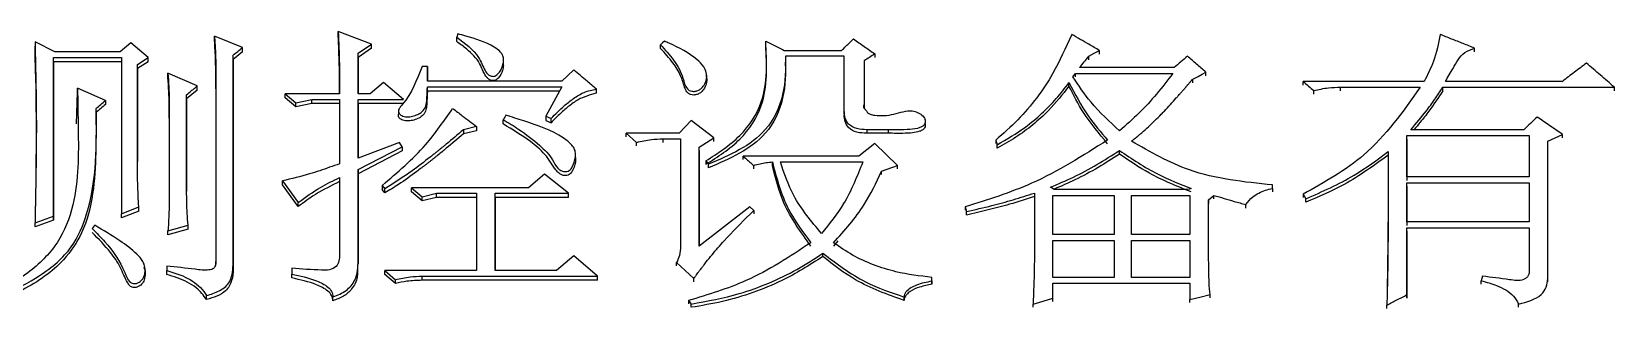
# Model space of a CAD drawing. Header units: millimetres. Extents: x 2223 to 4172, y 741 to 2119.
# Drawn here: x 2707.7 to 2720.57, y 1877.15 to 1879.41 of the extents above; entities that cross this region are included whole.
import ezdxf

# ---------------------------------------------------------------- set-up
doc = ezdxf.new("R2010")
doc.units = ezdxf.units.MM

msp = doc.modelspace()

# ---------------------------------------------------------------- linework, layer by layer
at = {"color": 7, "linetype": 'Continuous', "lineweight": 25}
for p, q in [((2709.415, 1879.278), (2709.188, 1879.37)), ((2709.188, 1879.335), (2709.188, 1879.37)), ((2710.464, 1879.305), (2710.194, 1879.406)), ((2710.194, 1879.371), (2710.194, 1879.406)), ((2711.167, 1879.388), (2711.157, 1879.36)), ((2711.157, 1879.326), (2711.157, 1879.36)), ((2707.89, 1879.241), (2707.728, 1879.324)), ((2707.728, 1879.324), (2707.728, 1879.289)), ((2708.42, 1879.241), (2707.89, 1879.241)), ((2708.506, 1879.315), (2708.42, 1879.241)), ((2708.647, 1879.195), (2708.506, 1879.315)), ((2709.415, 1879.243), (2709.339, 1879.179)), ((2709.415, 1879.243), (2709.415, 1879.278)), ((2710.356, 1879.232), (2710.464, 1879.305)), ((2710.464, 1879.271), (2710.356, 1879.197)), ((2710.356, 1878.901), (2710.356, 1879.232)), ((2710.356, 1879.197), (2710.356, 1879.232)), ((2710.464, 1879.271), (2710.464, 1879.305)), ((2712.815, 1879.27), (2712.815, 1879.3)), ((2713.821, 1879.253), (2714.286, 1879.253)), ((2714.557, 1879.225), (2714.557, 1879.195)), ((2716.385, 1879.223), (2716.385, 1879.253)), ((2719.435, 1879.242), (2719.435, 1879.272)), ((2707.879, 1879.195), (2708.431, 1879.195)), ((2707.879, 1877.905), (2707.879, 1879.195)), ((2707.879, 1879.161), (2707.879, 1879.195)), ((2707.879, 1879.161), (2707.879, 1877.872)), ((2708.431, 1879.161), (2707.879, 1879.161)), ((2708.431, 1879.195), (2708.431, 1877.924)), ((2708.561, 1879.14), (2708.647, 1879.195)), ((2708.647, 1879.161), (2708.561, 1879.105)), ((2708.561, 1878.348), (2708.561, 1879.14)), ((2708.561, 1879.105), (2708.561, 1879.14)), ((2708.561, 1879.105), (2708.561, 1878.348)), ((2708.647, 1879.161), (2708.647, 1879.195)), ((2709.339, 1877.507), (2709.339, 1879.214)), ((2709.339, 1879.179), (2709.339, 1879.214)), ((2709.339, 1879.179), (2709.339, 1877.475)), ((2710.356, 1879.197), (2710.356, 1878.901)), ((2710.919, 1879.122), (2710.875, 1879.122)), ((2710.919, 1879.002), (2710.919, 1879.122)), ((2710.919, 1879.122), (2710.919, 1879.087)), ((2711.538, 1879.132), (2711.538, 1879.167)), ((2712.109, 1879.094), (2712.011, 1879.002)), ((2714.308, 1879.206), (2713.832, 1879.206)), ((2713.832, 1879.206), (2713.832, 1879.177)), ((2713.832, 1879.129), (2713.832, 1879.159)), ((2714.308, 1878.757), (2714.308, 1879.206)), ((2714.47, 1879.169), (2714.47, 1878.814)), ((2714.47, 1879.169), (2714.47, 1879.139)), ((2714.47, 1879.139), (2714.47, 1878.784)), ((2716.991, 1879.113), (2716.222, 1879.113)), ((2716.298, 1879.177), (2716.298, 1879.206)), ((2709.047, 1878.965), (2708.809, 1879.067)), ((2708.809, 1879.032), (2708.809, 1879.067)), ((2709.047, 1878.931), (2709.047, 1878.965)), ((2709.199, 1878.975), (2709.199, 1877.535)), ((2709.199, 1878.975), (2709.199, 1878.94)), ((2710.562, 1878.993), (2710.454, 1878.901)), ((2710.724, 1878.855), (2710.562, 1878.993)), ((2710.919, 1879.087), (2710.919, 1879.002)), ((2712.011, 1879.002), (2710.919, 1879.002)), ((2713.188, 1879.036), (2713.188, 1879.066)), ((2716.136, 1878.962), (2716.136, 1878.991)), ((2716.168, 1879.038), (2716.19, 1879.066)), ((2716.19, 1879.066), (2716.98, 1879.066)), ((2716.19, 1879.037), (2716.19, 1879.066)), ((2717.142, 1878.99), (2717.142, 1879.019)), ((2717.25, 1879.046), (2717.25, 1879.076)), ((2719.024, 1879.001), (2718.04, 1879.001)), ((2718.04, 1878.971), (2718.04, 1879.001)), ((2720.149, 1879.001), (2719.197, 1879.001)), ((2708.066, 1878.655), (2708.074, 1878.913)), ((2708.301, 1878.846), (2708.074, 1878.947)), ((2708.074, 1878.913), (2708.074, 1878.947)), ((2708.301, 1878.846), (2708.301, 1878.812)), ((2709.047, 1878.931), (2708.961, 1878.858)), ((2708.961, 1878.108), (2708.961, 1878.892)), ((2708.961, 1878.858), (2708.961, 1878.892)), ((2708.961, 1878.858), (2708.961, 1878.108)), ((2709.761, 1878.901), (2709.848, 1878.827)), ((2710.205, 1878.901), (2709.761, 1878.901)), ((2709.848, 1878.793), (2709.761, 1878.867)), ((2709.848, 1878.827), (2709.978, 1878.855)), ((2709.978, 1878.855), (2710.205, 1878.855)), ((2709.978, 1878.821), (2709.978, 1878.855)), ((2710.205, 1878.855), (2710.205, 1878.33)), ((2710.454, 1878.901), (2710.356, 1878.901)), ((2710.356, 1878.855), (2710.724, 1878.855)), ((2710.356, 1878.376), (2710.356, 1878.855)), ((2710.356, 1878.821), (2710.356, 1878.855)), ((2710.919, 1878.956), (2712.011, 1878.956)), ((2710.919, 1878.922), (2710.919, 1878.956)), ((2711.993, 1878.922), (2710.919, 1878.922)), ((2712.011, 1878.956), (2711.881, 1878.717)), ((2712.293, 1878.904), (2712.293, 1878.938)), ((2718.126, 1878.897), (2718.126, 1878.926)), ((2718.343, 1878.954), (2718.992, 1878.954)), ((2718.343, 1878.925), (2718.343, 1878.954)), ((2719.176, 1878.954), (2720.571, 1878.954)), ((2719.176, 1878.925), (2719.176, 1878.954)), ((2720.571, 1878.925), (2720.571, 1878.954)), ((2708.225, 1878.747), (2708.225, 1878.781)), ((2708.82, 1878.701), (2708.82, 1878.735)), ((2709.848, 1878.793), (2709.848, 1878.827)), ((2709.978, 1878.821), (2709.848, 1878.793)), ((2710.205, 1878.821), (2709.978, 1878.821)), ((2710.356, 1878.821), (2710.356, 1878.376)), ((2710.724, 1878.821), (2710.356, 1878.821)), ((2710.692, 1878.785), (2710.692, 1878.782)), ((2711.881, 1878.717), (2711.925, 1878.699)), ((2711.881, 1878.717), (2711.881, 1878.683)), ((2714.308, 1878.757), (2714.308, 1878.729)), ((2714.47, 1878.785), (2714.47, 1878.814)), ((2711.319, 1878.634), (2711.211, 1878.607)), ((2711.211, 1878.607), (2711.211, 1878.573)), ((2711.319, 1878.6), (2711.211, 1878.573)), ((2711.319, 1878.634), (2711.319, 1878.6)), ((2711.881, 1878.683), (2711.925, 1878.665)), ((2712.534, 1878.58), (2712.62, 1878.505)), ((2712.966, 1878.58), (2712.534, 1878.58)), ((2713.064, 1878.683), (2712.966, 1878.58)), ((2713.248, 1878.542), (2713.064, 1878.683)), ((2714.665, 1878.608), (2714.492, 1878.608)), ((2714.492, 1878.608), (2714.492, 1878.579)), ((2714.665, 1878.579), (2714.492, 1878.579)), ((2714.665, 1878.608), (2714.665, 1878.579)), ((2714.966, 1878.687), (2714.966, 1878.69)), ((2714.966, 1878.661), (2714.966, 1878.663)), ((2719.835, 1878.608), (2718.916, 1878.608)), ((2710.692, 1878.505), (2710.356, 1878.376)), ((2710.356, 1878.284), (2710.713, 1878.468)), ((2710.713, 1878.468), (2710.692, 1878.505)), ((2710.713, 1878.468), (2710.713, 1878.435)), ((2712.62, 1878.476), (2712.62, 1878.505)), ((2712.837, 1878.533), (2712.977, 1878.533)), ((2712.837, 1878.504), (2712.837, 1878.533)), ((2712.977, 1878.533), (2712.977, 1877.66)), ((2713.129, 1878.467), (2713.248, 1878.542)), ((2713.129, 1877.66), (2713.129, 1878.467)), ((2713.129, 1878.439), (2713.129, 1878.467)), ((2713.248, 1878.513), (2713.248, 1878.542)), ((2714.557, 1878.495), (2714.427, 1878.392)), ((2714.741, 1878.317), (2714.557, 1878.495)), ((2715.541, 1878.523), (2715.552, 1878.486)), ((2715.541, 1878.523), (2715.541, 1878.495)), ((2715.552, 1878.457), (2715.552, 1878.486)), ((2718.884, 1878.561), (2719.879, 1878.561)), ((2718.884, 1878.223), (2718.884, 1878.561)), ((2718.884, 1878.532), (2718.884, 1878.561)), ((2718.884, 1878.532), (2718.884, 1878.195)), ((2719.879, 1878.561), (2719.879, 1878.223)), ((2720.03, 1877.396), (2720.03, 1878.514)), ((2720.03, 1878.485), (2720.03, 1878.514)), ((2720.149, 1878.542), (2720.149, 1878.57)), ((2710.713, 1878.435), (2710.356, 1878.25)), ((2712.124, 1878.409), (2712.124, 1878.416)), ((2712.124, 1878.382), (2712.124, 1878.406)), ((2713.129, 1878.438), (2713.129, 1877.66)), ((2713.183, 1878.355), (2713.204, 1878.326)), ((2713.183, 1878.355), (2713.183, 1878.326)), ((2713.204, 1878.298), (2713.204, 1878.326)), ((2714.427, 1878.392), (2713.486, 1878.392)), ((2713.486, 1878.364), (2713.486, 1878.392)), ((2713.572, 1878.289), (2713.572, 1878.317)), ((2713.724, 1878.317), (2713.724, 1878.345)), ((2713.789, 1878.345), (2714.459, 1878.345)), ((2714.611, 1878.27), (2714.741, 1878.317)), ((2714.741, 1878.289), (2714.741, 1878.317)), ((2709.74, 1878.192), (2709.869, 1878.016)), ((2709.74, 1878.158), (2709.74, 1878.192)), ((2710.205, 1878.219), (2710.205, 1877.591)), ((2710.356, 1877.544), (2710.356, 1878.284)), ((2710.356, 1878.284), (2710.356, 1878.25)), ((2710.356, 1878.25), (2710.356, 1877.512)), ((2711.871, 1878.247), (2711.741, 1878.136)), ((2712.065, 1878.09), (2711.871, 1878.247)), ((2714.611, 1878.242), (2714.611, 1878.27)), ((2719.879, 1878.223), (2718.884, 1878.223)), ((2709.869, 1877.983), (2709.74, 1878.158)), ((2710.551, 1878.155), (2710.573, 1878.127)), ((2710.551, 1878.155), (2710.551, 1878.121)), ((2710.573, 1878.094), (2710.551, 1878.121)), ((2710.573, 1878.094), (2710.573, 1878.127)), ((2710.789, 1878.136), (2710.875, 1878.062)), ((2711.741, 1878.136), (2710.789, 1878.136)), ((2710.789, 1878.103), (2710.789, 1878.136)), ((2710.875, 1878.029), (2710.789, 1878.103)), ((2710.875, 1878.062), (2710.994, 1878.09)), ((2710.875, 1878.029), (2710.875, 1878.062)), ((2710.994, 1878.09), (2711.319, 1878.09)), ((2711.47, 1878.09), (2712.065, 1878.09)), ((2711.47, 1878.057), (2711.47, 1878.09)), ((2712.065, 1878.057), (2712.065, 1878.09)), ((2715.855, 1878.092), (2715.855, 1877.566)), ((2716.017, 1878.12), (2715.985, 1878.139)), ((2716.006, 1878.073), (2716.504, 1878.073)), ((2716.006, 1877.754), (2716.006, 1878.073)), ((2716.006, 1878.045), (2716.006, 1878.073)), ((2717.099, 1878.12), (2716.017, 1878.12)), ((2716.504, 1878.073), (2716.504, 1877.754)), ((2716.644, 1878.073), (2717.12, 1878.073)), ((2716.644, 1877.754), (2716.644, 1878.073)), ((2716.644, 1878.045), (2716.644, 1878.073)), ((2717.12, 1878.073), (2717.12, 1877.754)), ((2717.272, 1878.036), (2717.315, 1878.073)), ((2717.315, 1878.045), (2717.315, 1878.073)), ((2717.791, 1878.129), (2717.791, 1878.158)), ((2717.791, 1878.13), (2717.791, 1878.158)), ((2717.791, 1878.129), (2717.791, 1878.102)), ((2718.04, 1878.083), (2718.061, 1878.045)), ((2718.04, 1878.083), (2718.04, 1878.055)), ((2718.884, 1878.176), (2719.879, 1878.176)), ((2718.884, 1877.857), (2718.884, 1878.176)), ((2718.884, 1878.148), (2718.884, 1878.176)), ((2718.884, 1878.148), (2718.884, 1877.829)), ((2719.879, 1878.176), (2719.879, 1877.857)), ((2708.431, 1877.924), (2708.571, 1877.979)), ((2708.571, 1877.946), (2708.431, 1877.891)), ((2708.571, 1877.946), (2708.571, 1877.979)), ((2709.869, 1877.983), (2709.869, 1878.016)), ((2710.994, 1878.057), (2710.875, 1878.029)), ((2711.319, 1878.057), (2710.994, 1878.057)), ((2712.065, 1878.057), (2711.47, 1878.057)), ((2713.54, 1877.979), (2713.129, 1877.66)), ((2713.572, 1877.951), (2713.54, 1877.979)), ((2713.572, 1877.951), (2713.572, 1877.923)), ((2715.292, 1877.979), (2715.303, 1877.942)), ((2715.303, 1877.914), (2715.303, 1877.942)), ((2717.272, 1877.547), (2717.272, 1878.036)), ((2717.272, 1878.036), (2717.272, 1878.008)), ((2717.575, 1877.97), (2717.575, 1877.998)), ((2718.061, 1878.017), (2718.061, 1878.045)), ((2707.728, 1877.85), (2707.879, 1877.905)), ((2707.879, 1877.872), (2707.728, 1877.817)), ((2707.728, 1877.817), (2707.728, 1877.85)), ((2707.879, 1877.872), (2707.879, 1877.905)), ((2708.431, 1877.891), (2708.431, 1877.924)), ((2708.809, 1877.785), (2708.972, 1877.831)), ((2708.972, 1877.798), (2708.972, 1877.831)), ((2719.879, 1877.857), (2718.884, 1877.857)), ((2718.884, 1877.81), (2719.879, 1877.81)), ((2718.884, 1877.265), (2718.884, 1877.81)), ((2718.884, 1877.783), (2718.884, 1877.81)), ((2719.879, 1877.81), (2719.879, 1877.462)), ((2708.972, 1877.798), (2708.809, 1877.752)), ((2708.809, 1877.752), (2708.809, 1877.785)), ((2714.257, 1877.702), (2714.221, 1877.66)), ((2716.504, 1877.754), (2716.006, 1877.754)), ((2716.006, 1877.707), (2716.504, 1877.707)), ((2716.006, 1877.406), (2716.006, 1877.707)), ((2716.006, 1877.68), (2716.006, 1877.707)), ((2716.504, 1877.707), (2716.504, 1877.406)), ((2717.12, 1877.754), (2716.644, 1877.754)), ((2716.644, 1877.707), (2717.12, 1877.707)), ((2716.644, 1877.406), (2716.644, 1877.707)), ((2716.644, 1877.68), (2716.644, 1877.707)), ((2717.12, 1877.707), (2717.12, 1877.406)), ((2718.884, 1877.782), (2718.884, 1877.237)), ((2710.356, 1877.512), (2710.356, 1877.544)), ((2712.109, 1877.581), (2711.968, 1877.461)), ((2712.303, 1877.415), (2712.109, 1877.581)), ((2714.135, 1877.576), (2714.135, 1877.603)), ((2708.613, 1877.512), (2708.613, 1877.518)), ((2708.799, 1877.498), (2708.799, 1877.461)), ((2708.799, 1877.498), (2708.799, 1877.466)), ((2708.799, 1877.429), (2708.799, 1877.461)), ((2709.199, 1877.503), (2709.199, 1877.535)), ((2709.339, 1877.475), (2709.339, 1877.507)), ((2709.815, 1877.48), (2709.815, 1877.433)), ((2709.815, 1877.48), (2709.815, 1877.447)), ((2709.815, 1877.401), (2709.815, 1877.433)), ((2710.354, 1877.446), (2710.354, 1877.479)), ((2710.573, 1877.461), (2710.659, 1877.387)), ((2711.319, 1877.461), (2710.573, 1877.461)), ((2710.573, 1877.429), (2710.573, 1877.461)), ((2710.659, 1877.355), (2710.573, 1877.429)), ((2711.968, 1877.461), (2711.47, 1877.461)), ((2712.945, 1877.528), (2713.085, 1877.396)), ((2712.945, 1877.501), (2712.945, 1877.528)), ((2719.5, 1877.415), (2719.489, 1877.378)), ((2710.659, 1877.355), (2710.659, 1877.387)), ((2710.875, 1877.415), (2712.303, 1877.415)), ((2710.875, 1877.382), (2710.875, 1877.415)), ((2712.303, 1877.382), (2710.875, 1877.382)), ((2712.303, 1877.382), (2712.303, 1877.415)), ((2713.085, 1877.37), (2713.085, 1877.396)), ((2715.022, 1877.377), (2715.022, 1877.406)), ((2715.022, 1877.379), (2715.022, 1877.406)), ((2715.022, 1877.377), (2715.022, 1877.351)), ((2716.504, 1877.406), (2716.006, 1877.406)), ((2716.006, 1877.359), (2717.12, 1877.359)), ((2716.006, 1877.236), (2716.006, 1877.359)), ((2716.006, 1877.332), (2716.006, 1877.359)), ((2717.12, 1877.406), (2716.644, 1877.406)), ((2717.12, 1877.359), (2717.12, 1877.227)), ((2719.489, 1877.351), (2719.489, 1877.378)), ((2720.03, 1877.37), (2720.03, 1877.396)), ((2709.123, 1877.225), (2709.123, 1877.257)), ((2710.151, 1877.216), (2710.151, 1877.248)), ((2713.042, 1877.217), (2713.064, 1877.189)), ((2713.042, 1877.217), (2713.042, 1877.191)), ((2713.064, 1877.163), (2713.064, 1877.189)), ((2714.795, 1877.219), (2714.795, 1877.246)), ((2715.844, 1877.163), (2715.844, 1877.189)), ((2716.006, 1877.21), (2716.006, 1877.236)), ((2717.12, 1877.2), (2717.12, 1877.227)), ((2717.283, 1877.238), (2717.283, 1877.265)), ((2718.721, 1877.153), (2718.721, 1877.18)), ((2718.884, 1877.238), (2718.884, 1877.265)), ((2719.792, 1877.163), (2719.792, 1877.189))]:
    msp.add_line(p, q, dxfattribs=at)
at = {"color": 7, "linetype": 'Continuous', "lineweight": 25, "flags": 128}
for points in [[(2712.847, 1879.328), (2712.831, 1879.314), (2712.815, 1879.3)], [(2716.298, 1879.206), (2716.341, 1879.23), (2716.385, 1879.253)], [(2717.142, 1879.019), (2717.186, 1879.042), (2717.218, 1879.059), (2717.25, 1879.076)], [(2709.761, 1878.867), (2709.761, 1878.875), (2709.761, 1878.884), (2709.761, 1878.901)], [(2711.535, 1878.655), (2711.535, 1878.672), (2711.535, 1878.689)], [(2711.925, 1878.665), (2711.925, 1878.682), (2711.925, 1878.699)], [(2712.534, 1878.551), (2712.534, 1878.558), (2712.534, 1878.565), (2712.534, 1878.58)], [(2720.03, 1878.514), (2720.09, 1878.542), (2720.149, 1878.57)], [(2716.547, 1878.411), (2716.547, 1878.418), (2716.547, 1878.425), (2716.547, 1878.439)], [(2710.994, 1878.057), (2710.994, 1878.065), (2710.994, 1878.073), (2710.994, 1878.09)], [(2717.131, 1878.129), (2717.115, 1878.125), (2717.099, 1878.12)], [(2715.292, 1877.979), (2715.292, 1877.968), (2715.292, 1877.959), (2715.292, 1877.952)], [(2708.214, 1877.831), (2708.209, 1877.824), (2708.201, 1877.814), (2708.193, 1877.804)], [(2715.844, 1877.189), (2715.925, 1877.213), (2716.006, 1877.236)], [(2717.12, 1877.227), (2717.201, 1877.246), (2717.283, 1877.265)]]:
    msp.add_lwpolyline(points, dxfattribs=at)
at = {"color": 7, "linetype": 'Continuous', "lineweight": 25}
for points, knots in [([(2709.188, 1879.37), (2709.19, 1879.33), (2709.195, 1879.252), (2709.199, 1879.12), (2709.199, 1879.028), (2709.199, 1878.975)], [0, 0, 0, 0, 0.299228, 0.598476, 1, 1, 1, 1]), ([(2710.194, 1879.406), (2710.198, 1879.318), (2710.203, 1879.19), (2710.205, 1879.021), (2710.205, 1878.941), (2710.205, 1878.901)], [0, 0, 0, 0, 0.525139, 0.762561, 1, 1, 1, 1]), ([(2710.205, 1878.901), (2710.205, 1878.934), (2710.204, 1879.011), (2710.203, 1879.168), (2710.197, 1879.292), (2710.194, 1879.371)], [0, 0, 0, 0, 0.209271, 0.491301, 1, 1, 1, 1]), ([(2711.157, 1879.36), (2711.224, 1879.311), (2711.326, 1879.237), (2711.372, 1879.116), (2711.4, 1879.069), (2711.418, 1879.053), (2711.435, 1879.044), (2711.454, 1879.041), (2711.47, 1879.044), (2711.488, 1879.056), (2711.515, 1879.089), (2711.536, 1879.134), (2711.54, 1879.183), (2711.532, 1879.216), (2711.507, 1879.25), (2711.413, 1879.316), (2711.29, 1879.354), (2711.189, 1879.382), (2711.167, 1879.388)], [0, 0, 0, 0, 0.227643, 0.340918, 0.369432, 0.383636, 0.40814, 0.421602, 0.435183, 0.450932, 0.481252, 0.554321, 0.592682, 0.621741, 0.650784, 0.712011, 0.938181, 1, 1, 1, 1]), ([(2714.286, 1879.253), (2714.298, 1879.264), (2714.32, 1879.286), (2714.353, 1879.317), (2714.373, 1879.337), (2714.384, 1879.347)], [0, 0, 0, 0, 0.365746, 0.682872, 1, 1, 1, 1]), ([(2714.384, 1879.347), (2714.412, 1879.326), (2714.47, 1879.286), (2714.528, 1879.245), (2714.557, 1879.225)], [0, 0, 0, 0, 0.4999994, 1, 1, 1, 1]), ([(2716.158, 1879.384), (2716.11, 1879.275), (2716.031, 1879.096), (2715.878, 1878.865), (2715.723, 1878.683), (2715.602, 1878.577), (2715.541, 1878.523)], [0, 0, 0, 0, 0.33491, 0.554084, 0.775731, 1, 1, 1, 1]), ([(2716.385, 1879.253), (2716.356, 1879.27), (2716.304, 1879.3), (2716.228, 1879.343), (2716.181, 1879.37), (2716.158, 1879.384)], [0, 0, 0, 0, 0.380657, 0.690329, 1, 1, 1, 1]), ([(2719.154, 1879.384), (2719.14, 1879.31), (2719.115, 1879.176), (2719.052, 1879.055), (2719.024, 1879.001)], [0, 0, 0, 0, 0.556867, 1, 1, 1, 1]), ([(2719.435, 1879.272), (2719.404, 1879.284), (2719.342, 1879.309), (2719.248, 1879.346), (2719.185, 1879.371), (2719.154, 1879.384)], [0, 0, 0, 0, 0.331265, 0.665632, 1, 1, 1, 1]), ([(2707.728, 1879.324), (2707.728, 1879.314), (2707.728, 1879.299), (2707.729, 1879.279), (2707.729, 1879.264), (2707.729, 1879.249), (2707.73, 1879.234), (2707.73, 1879.219), (2707.73, 1879.207), (2707.731, 1879.197), (2707.731, 1879.189), (2707.731, 1879.182), (2707.731, 1879.174), (2707.731, 1879.167), (2707.731, 1879.159), (2707.732, 1879.152), (2707.732, 1879.137), (2707.733, 1879.084), (2707.734, 1879.024), (2707.735, 1878.964), (2707.736, 1878.934), (2707.737, 1878.894), (2707.737, 1878.845), (2707.738, 1878.785), (2707.738, 1878.725), (2707.739, 1878.664), (2707.739, 1878.604), (2707.738, 1878.544), (2707.738, 1878.484), (2707.737, 1878.424), (2707.737, 1878.364), (2707.736, 1878.304), (2707.735, 1878.244), (2707.734, 1878.184), (2707.733, 1878.133), (2707.733, 1878.093), (2707.732, 1878.063), (2707.731, 1878.033), (2707.731, 1878.003), (2707.73, 1877.962), (2707.729, 1877.927), (2707.728, 1877.886), (2707.728, 1877.865), (2707.728, 1877.85)], [0, 0, 0, 0, 0.0203708, 0.0305563, 0.0407417, 0.0509271, 0.0611126, 0.071298, 0.0814834, 0.0865761, 0.0916688, 0.0967616, 0.1018543, 0.106947, 0.1120397, 0.1171324, 0.1222251, 0.142596, 0.2240796, 0.2444504, 0.2648213, 0.2851921, 0.3259339, 0.3666757, 0.4074174, 0.4481592, 0.488901, 0.5296427, 0.5703845, 0.6111262, 0.651868, 0.6926097, 0.7333515, 0.7740932, 0.8148349, 0.8352058, 0.8555767, 0.8759475, 0.8963184, 0.9166892, 0.9583446, 0.9687584, 1, 1, 1, 1]), ([(2707.732, 1879.062), (2707.732, 1879.096), (2707.73, 1879.172), (2707.729, 1879.248), (2707.728, 1879.289)], [0, 0, 0, 0, 0.455718, 1, 1, 1, 1]), ([(2709.199, 1878.94), (2709.199, 1878.98), (2709.198, 1879.059), (2709.197, 1879.19), (2709.191, 1879.282), (2709.188, 1879.335)], [0, 0, 0, 0, 0.299614, 0.599241, 1, 1, 1, 1]), ([(2709.339, 1879.214), (2709.352, 1879.224), (2709.377, 1879.246), (2709.402, 1879.267), (2709.415, 1879.278)], [0, 0, 0, 0, 0.499999, 1, 1, 1, 1]), ([(2711.537, 1879.133), (2711.535, 1879.118), (2711.531, 1879.08), (2711.506, 1879.04), (2711.48, 1879.015), (2711.465, 1879.008), (2711.449, 1879.007), (2711.43, 1879.012), (2711.41, 1879.024), (2711.375, 1879.067), (2711.347, 1879.163), (2711.255, 1879.254), (2711.185, 1879.305), (2711.157, 1879.326)], [0, 0, 0, 0, 0.07582, 0.1920225, 0.2269507, 0.2494281, 0.2720712, 0.3002624, 0.3412801, 0.3833768, 0.5728284, 0.8321438, 1, 1, 1, 1]), ([(2712.815, 1879.3), (2712.852, 1879.259), (2712.926, 1879.176), (2712.996, 1879.053), (2713.013, 1878.958), (2713.048, 1878.927), (2713.071, 1878.92), (2713.097, 1878.919), (2713.125, 1878.928), (2713.153, 1878.948), (2713.176, 1878.98), (2713.192, 1879.023), (2713.19, 1879.074), (2713.164, 1879.13), (2713.069, 1879.223), (2712.953, 1879.282), (2712.86, 1879.322), (2712.847, 1879.328)], [0, 0, 0, 0, 0.147264, 0.295549, 0.379238, 0.397703, 0.416178, 0.440331, 0.464931, 0.490583, 0.529382, 0.57023, 0.614805, 0.662848, 0.734386, 0.964893, 1, 1, 1, 1]), ([(2713.188, 1879.036), (2713.188, 1879.034), (2713.194, 1879.017), (2713.188, 1878.981), (2713.17, 1878.939), (2713.143, 1878.909), (2713.114, 1878.894), (2713.086, 1878.889), (2713.061, 1878.892), (2713.042, 1878.901), (2713.023, 1878.922), (2713.003, 1878.972), (2712.98, 1879.056), (2712.912, 1879.163), (2712.85, 1879.231), (2712.815, 1879.27)], [0, 0, 0, 0, 0.007427, 0.08003, 0.156119, 0.209437, 0.252123, 0.294833, 0.329859, 0.356953, 0.384034, 0.449164, 0.593735, 0.772907, 1, 1, 1, 1]), ([(2713.183, 1878.355), (2713.281, 1878.417), (2713.472, 1878.539), (2713.695, 1878.881), (2713.679, 1879.159), (2713.67, 1879.328)], [0, 0, 0, 0, 0.29142, 0.569226, 1, 1, 1, 1]), ([(2713.183, 1878.326), (2713.281, 1878.388), (2713.472, 1878.51), (2713.695, 1878.851), (2713.679, 1879.129), (2713.67, 1879.298)], [0, 0, 0, 0, 0.291558, 0.569369, 1, 1, 1, 1]), ([(2713.67, 1879.328), (2713.684, 1879.321), (2713.714, 1879.306), (2713.764, 1879.281), (2713.8, 1879.263), (2713.821, 1879.253)], [0, 0, 0, 0, 0.293208, 0.586415, 1, 1, 1, 1]), ([(2714.557, 1879.225), (2714.542, 1879.216), (2714.513, 1879.197), (2714.484, 1879.178), (2714.47, 1879.169)], [0, 0, 0, 0, 0.5, 1, 1, 1, 1]), ([(2719.197, 1879.001), (2719.218, 1879.036), (2719.253, 1879.095), (2719.299, 1879.177), (2719.352, 1879.244), (2719.407, 1879.262), (2719.435, 1879.272)], [0, 0, 0, 0, 0.334928, 0.552034, 0.77193, 1, 1, 1, 1]), ([(2710.875, 1879.122), (2710.833, 1879.013), (2710.787, 1878.894), (2710.696, 1878.791), (2710.682, 1878.768), (2710.684, 1878.748), (2710.691, 1878.736), (2710.703, 1878.726), (2710.727, 1878.714), (2710.764, 1878.711), (2710.809, 1878.719), (2710.851, 1878.736), (2710.892, 1878.764), (2710.912, 1878.814), (2710.916, 1878.88), (2710.918, 1878.927), (2710.919, 1878.956)], [0, 0, 0, 0, 0.4106821, 0.448949, 0.4854413, 0.5017381, 0.5185591, 0.5366257, 0.5556421, 0.6082136, 0.6598889, 0.7105938, 0.7607915, 0.8279721, 0.8949904, 1, 1, 1, 1]), ([(2712.293, 1878.938), (2712.268, 1878.959), (2712.224, 1878.996), (2712.163, 1879.048), (2712.127, 1879.079), (2712.109, 1879.094)], [0, 0, 0, 0, 0.407162, 0.703581, 1, 1, 1, 1]), ([(2713.832, 1879.206), (2713.832, 1879.102), (2713.831, 1878.892), (2713.656, 1878.52), (2713.378, 1878.401), (2713.204, 1878.326)], [0, 0, 0, 0, 0.271711, 0.545564, 1, 1, 1, 1]), ([(2713.832, 1879.177), (2713.832, 1879.072), (2713.831, 1878.862), (2713.656, 1878.491), (2713.378, 1878.372), (2713.204, 1878.298)], [0, 0, 0, 0, 0.27158, 0.545365, 1, 1, 1, 1]), ([(2716.222, 1879.113), (2716.235, 1879.129), (2716.26, 1879.16), (2716.286, 1879.191), (2716.298, 1879.206)], [0, 0, 0, 0, 0.499997, 1, 1, 1, 1]), ([(2717.099, 1879.206), (2717.081, 1879.191), (2717.045, 1879.16), (2717.009, 1879.129), (2716.991, 1879.113)], [0, 0, 0, 0, 0.500001, 1, 1, 1, 1]), ([(2717.25, 1879.076), (2717.225, 1879.097), (2717.174, 1879.141), (2717.124, 1879.185), (2717.099, 1879.206)], [0, 0, 0, 0, 0.5, 1, 1, 1, 1]), ([(2720.344, 1879.15), (2720.311, 1879.125), (2720.247, 1879.076), (2720.182, 1879.026), (2720.149, 1879.001)], [0, 0, 0, 0, 0.500001, 1, 1, 1, 1]), ([(2720.571, 1878.954), (2720.533, 1878.987), (2720.457, 1879.052), (2720.382, 1879.118), (2720.344, 1879.15)], [0, 0, 0, 0, 0.5, 1, 1, 1, 1]), ([(2707.732, 1879.073), (2707.734, 1878.916), (2707.738, 1878.671), (2707.736, 1878.383), (2707.734, 1878.254), (2707.734, 1878.223), (2707.734, 1878.22), (2707.734, 1878.22), (2707.734, 1878.22)], [0, 0, 0, 0, 0.55345, 0.867203, 0.980365, 0.994237, 0.998832, 1, 1, 1, 1]), ([(2708.809, 1879.067), (2708.812, 1879.031), (2708.817, 1878.958), (2708.82, 1878.848), (2708.82, 1878.773), (2708.82, 1878.735)], [0, 0, 0, 0, 0.321919, 0.660869, 1, 1, 1, 1]), ([(2708.82, 1878.701), (2708.82, 1878.737), (2708.82, 1878.81), (2708.816, 1878.92), (2708.812, 1878.995), (2708.809, 1879.032)], [0, 0, 0, 0, 0.322349, 0.661088, 1, 1, 1, 1]), ([(2708.961, 1878.892), (2708.973, 1878.902), (2708.994, 1878.92), (2709.023, 1878.944), (2709.039, 1878.958), (2709.047, 1878.965)], [0, 0, 0, 0, 0.428366, 0.714182, 1, 1, 1, 1]), ([(2715.552, 1878.486), (2715.63, 1878.531), (2715.759, 1878.606), (2715.915, 1878.737), (2716.035, 1878.858), (2716.102, 1878.947), (2716.136, 1878.991)], [0, 0, 0, 0, 0.345122, 0.565624, 0.783909, 1, 1, 1, 1]), ([(2716.136, 1878.962), (2716.083, 1878.894), (2715.994, 1878.782), (2715.844, 1878.646), (2715.705, 1878.543), (2715.603, 1878.486), (2715.552, 1878.457)], [0, 0, 0, 0, 0.334608, 0.554057, 0.775918, 1, 1, 1, 1]), ([(2716.136, 1878.991), (2716.184, 1878.898), (2716.271, 1878.732), (2716.395, 1878.587), (2716.45, 1878.523)], [0, 0, 0, 0, 0.556747, 1, 1, 1, 1]), ([(2716.45, 1878.494), (2716.381, 1878.576), (2716.259, 1878.722), (2716.173, 1878.889), (2716.136, 1878.962)], [0, 0, 0, 0, 0.563004, 1, 1, 1, 1]), ([(2716.547, 1878.598), (2716.466, 1878.673), (2716.322, 1878.806), (2716.215, 1878.968), (2716.168, 1879.038)], [0, 0, 0, 0, 0.56355, 1, 1, 1, 1]), ([(2716.98, 1879.066), (2716.937, 1879.01), (2716.851, 1878.897), (2716.708, 1878.74), (2716.601, 1878.646), (2716.547, 1878.598)], [0, 0, 0, 0, 0.334945, 0.666198, 1, 1, 1, 1]), ([(2716.644, 1878.514), (2716.647, 1878.516), (2716.65, 1878.519), (2716.655, 1878.523), (2716.66, 1878.526), (2716.664, 1878.53), (2716.669, 1878.534), (2716.673, 1878.537), (2716.677, 1878.541), (2716.682, 1878.545), (2716.687, 1878.548), (2716.69, 1878.551), (2716.694, 1878.554), (2716.699, 1878.558), (2716.704, 1878.563), (2716.71, 1878.568), (2716.718, 1878.575), (2716.742, 1878.595), (2716.801, 1878.648), (2716.861, 1878.708), (2716.937, 1878.786), (2716.979, 1878.833), (2717.015, 1878.873), (2717.023, 1878.882), (2717.031, 1878.891), (2717.039, 1878.901), (2717.045, 1878.907), (2717.051, 1878.914), (2717.059, 1878.923), (2717.067, 1878.932), (2717.075, 1878.941), (2717.081, 1878.948), (2717.086, 1878.954), (2717.09, 1878.959), (2717.094, 1878.963), (2717.097, 1878.968), (2717.101, 1878.972), (2717.104, 1878.976), (2717.108, 1878.98), (2717.112, 1878.985), (2717.116, 1878.989), (2717.119, 1878.993), (2717.122, 1878.996), (2717.126, 1879.001), (2717.13, 1879.005), (2717.134, 1879.01), (2717.137, 1879.014), (2717.14, 1879.017), (2717.142, 1879.019)], [0, 0, 0, 0, 0.012754, 0.019131, 0.0255081, 0.0382621, 0.0446391, 0.0510162, 0.0573932, 0.0701472, 0.0765243, 0.0829013, 0.0892783, 0.0956553, 0.1084094, 0.1211635, 0.1275405, 0.1530491, 0.2551015, 0.4592227, 0.5102396, 0.714344, 0.727098, 0.7398521, 0.7653602, 0.7781143, 0.7908683, 0.8036224, 0.8163764, 0.8418845, 0.8546386, 0.8673926, 0.8801467, 0.8865237, 0.8929007, 0.9056548, 0.9120318, 0.9184088, 0.9247859, 0.9375399, 0.9439169, 0.950294, 0.956671, 0.963048, 0.975802, 0.9821791, 0.9885561, 1, 1, 1, 1]), ([(2718.04, 1879.001), (2718.054, 1878.988), (2718.083, 1878.963), (2718.112, 1878.938), (2718.126, 1878.926)], [0, 0, 0, 0, 0.5, 1, 1, 1, 1]), ([(2708.074, 1878.947), (2708.076, 1878.836), (2708.081, 1878.52), (2708.085, 1878.087), (2707.929, 1877.675), (2707.696, 1877.45), (2707.522, 1877.342), (2707.446, 1877.294)], [0, 0, 0, 0, 0.178231, 0.509536, 0.685642, 0.862667, 1, 1, 1, 1]), ([(2708.225, 1878.781), (2708.238, 1878.792), (2708.263, 1878.814), (2708.288, 1878.835), (2708.301, 1878.846)], [0, 0, 0, 0, 0.5, 1, 1, 1, 1]), ([(2710.919, 1878.922), (2710.918, 1878.885), (2710.916, 1878.834), (2710.909, 1878.768), (2710.888, 1878.727), (2710.851, 1878.701), (2710.809, 1878.685), (2710.764, 1878.677), (2710.727, 1878.68), (2710.703, 1878.692), (2710.691, 1878.702), (2710.684, 1878.714), (2710.682, 1878.732), (2710.689, 1878.743), (2710.693, 1878.75)], [0, 0, 0, 0, 0.245823, 0.342709, 0.440308, 0.532677, 0.626007, 0.721139, 0.817923, 0.852922, 0.886162, 0.917099, 0.947064, 1, 1, 1, 1]), ([(2711.925, 1878.699), (2711.959, 1878.734), (2712.016, 1878.792), (2712.107, 1878.863), (2712.192, 1878.918), (2712.259, 1878.931), (2712.293, 1878.938)], [0, 0, 0, 0, 0.3344154, 0.5531384, 0.7747372, 1, 1, 1, 1]), ([(2712.293, 1878.904), (2712.241, 1878.89), (2712.158, 1878.868), (2712.064, 1878.796), (2711.991, 1878.734), (2711.947, 1878.688), (2711.925, 1878.665)], [0, 0, 0, 0, 0.345362, 0.565607, 0.783612, 1, 1, 1, 1]), ([(2718.992, 1878.954), (2718.853, 1878.756), (2718.602, 1878.398), (2718.214, 1878.18), (2718.04, 1878.083)], [0, 0, 0, 0, 0.551948, 1, 1, 1, 1]), ([(2718.126, 1878.926), (2718.166, 1878.935), (2718.237, 1878.952), (2718.31, 1878.953), (2718.343, 1878.954)], [0, 0, 0, 0, 0.558835, 1, 1, 1, 1]), ([(2718.916, 1878.608), (2718.959, 1878.659), (2719.028, 1878.739), (2719.112, 1878.856), (2719.154, 1878.921), (2719.176, 1878.954)], [0, 0, 0, 0, 0.460317, 0.729933, 1, 1, 1, 1]), ([(2719.176, 1878.924), (2719.139, 1878.869), (2719.081, 1878.781), (2719, 1878.677), (2718.958, 1878.628), (2718.941, 1878.608)], [0, 0, 0, 0, 0.5049737, 0.8003061, 1, 1, 1, 1]), ([(2707.468, 1877.257), (2707.571, 1877.309), (2707.776, 1877.412), (2708.036, 1877.629), (2708.234, 1878.102), (2708.229, 1878.491), (2708.225, 1878.781)], [0, 0, 0, 0, 0.180959, 0.363243, 0.524232, 1, 1, 1, 1]), ([(2708.225, 1878.747), (2708.225, 1878.639), (2708.223, 1878.312), (2708.194, 1877.881), (2707.945, 1877.5), (2707.701, 1877.337), (2707.522, 1877.251), (2707.468, 1877.225)], [0, 0, 0, 0, 0.1807563, 0.5448051, 0.6870336, 0.9056782, 1, 1, 1, 1]), ([(2708.301, 1878.812), (2708.288, 1878.801), (2708.263, 1878.78), (2708.238, 1878.758), (2708.225, 1878.747)], [0, 0, 0, 0, 0.5, 1, 1, 1, 1]), ([(2708.82, 1878.735), (2708.82, 1878.554), (2708.82, 1878.345), (2708.82, 1878.136), (2708.82, 1878.108)], [0, 0, 0, 0, 0.868151, 1, 1, 1, 1]), ([(2710.551, 1878.155), (2710.675, 1878.26), (2710.894, 1878.447), (2711.055, 1878.68), (2711.124, 1878.781)], [0, 0, 0, 0, 0.564764, 1, 1, 1, 1]), ([(2711.124, 1878.781), (2711.15, 1878.762), (2711.196, 1878.727), (2711.261, 1878.678), (2711.3, 1878.649), (2711.319, 1878.634)], [0, 0, 0, 0, 0.404154, 0.702076, 1, 1, 1, 1]), ([(2711.535, 1878.689), (2711.578, 1878.664), (2711.683, 1878.601), (2711.821, 1878.495), (2711.929, 1878.388), (2711.964, 1878.305), (2712.003, 1878.275), (2712.03, 1878.267), (2712.054, 1878.267), (2712.073, 1878.275), (2712.092, 1878.293), (2712.113, 1878.337), (2712.128, 1878.392), (2712.119, 1878.449), (2712.085, 1878.497), (2711.957, 1878.595), (2711.765, 1878.659), (2711.605, 1878.711), (2711.557, 1878.726)], [0, 0, 0, 0, 0.09823, 0.238084, 0.342847, 0.395046, 0.415643, 0.436328, 0.448822, 0.461404, 0.474978, 0.500048, 0.559261, 0.58729, 0.615214, 0.674822, 0.90112, 1, 1, 1, 1]), ([(2711.557, 1878.726), (2711.555, 1878.723), (2711.551, 1878.715), (2711.543, 1878.703), (2711.538, 1878.694), (2711.535, 1878.689)], [0, 0, 0, 0, 0.253618, 0.626812, 1, 1, 1, 1]), ([(2714.492, 1878.608), (2714.465, 1878.609), (2714.412, 1878.611), (2714.344, 1878.645), (2714.311, 1878.702), (2714.309, 1878.739), (2714.308, 1878.757)], [0, 0, 0, 0, 0.293529, 0.577239, 0.79045, 1, 1, 1, 1]), ([(2714.492, 1878.579), (2714.465, 1878.58), (2714.412, 1878.582), (2714.344, 1878.616), (2714.311, 1878.673), (2714.309, 1878.71), (2714.308, 1878.728)], [0, 0, 0, 0, 0.293693, 0.577474, 0.790597, 1, 1, 1, 1]), ([(2714.47, 1878.814), (2714.469, 1878.81), (2714.466, 1878.803), (2714.465, 1878.793), (2714.467, 1878.786), (2714.474, 1878.778), (2714.486, 1878.765), (2714.498, 1878.745), (2714.524, 1878.731), (2714.595, 1878.719), (2714.711, 1878.725), (2714.829, 1878.774), (2714.91, 1878.748), (2714.944, 1878.726), (2714.963, 1878.702), (2714.969, 1878.682), (2714.967, 1878.663), (2714.96, 1878.648), (2714.946, 1878.634), (2714.907, 1878.616), (2714.81, 1878.605), (2714.723, 1878.607), (2714.665, 1878.608)], [0, 0, 0, 0, 0.0138, 0.025127, 0.031098, 0.037099, 0.060784, 0.089374, 0.112534, 0.153888, 0.320046, 0.483741, 0.537098, 0.589789, 0.612612, 0.635583, 0.657284, 0.674402, 0.691535, 0.721107, 0.811251, 1, 1, 1, 1]), ([(2719.944, 1878.711), (2719.926, 1878.694), (2719.89, 1878.659), (2719.853, 1878.625), (2719.835, 1878.608)], [0, 0, 0, 0, 0.500002, 1, 1, 1, 1]), ([(2720.149, 1878.57), (2720.115, 1878.594), (2720.046, 1878.64), (2719.978, 1878.687), (2719.944, 1878.711)], [0, 0, 0, 0, 0.499999, 1, 1, 1, 1]), ([(2711.211, 1878.607), (2711.165, 1878.568), (2711.116, 1878.526), (2711.063, 1878.483), (2711.055, 1878.476), (2711.046, 1878.469), (2711.037, 1878.462), (2711.025, 1878.452), (2711.014, 1878.443), (2711.002, 1878.433), (2710.993, 1878.426), (2710.984, 1878.419), (2710.967, 1878.405), (2710.904, 1878.356), (2710.775, 1878.255), (2710.648, 1878.175), (2710.573, 1878.127)], [0, 0, 0, 0, 0.227113, 0.241308, 0.255502, 0.269697, 0.283891, 0.298086, 0.326475, 0.340669, 0.354864, 0.369058, 0.383253, 0.440031, 0.667173, 1, 1, 1, 1]), ([(2712.122, 1878.382), (2712.123, 1878.376), (2712.126, 1878.343), (2712.111, 1878.298), (2712.09, 1878.258), (2712.072, 1878.241), (2712.054, 1878.234), (2712.034, 1878.233), (2712.011, 1878.239), (2711.985, 1878.254), (2711.939, 1878.311), (2711.882, 1878.412), (2711.73, 1878.535), (2711.61, 1878.609), (2711.535, 1878.655)], [0, 0, 0, 0, 0.023034, 0.119368, 0.163106, 0.184482, 0.20606, 0.22516, 0.254288, 0.284042, 0.327596, 0.510965, 0.694584, 1, 1, 1, 1]), ([(2714.965, 1878.66), (2714.966, 1878.657), (2714.969, 1878.648), (2714.967, 1878.632), (2714.959, 1878.617), (2714.944, 1878.604), (2714.894, 1878.582), (2714.796, 1878.577), (2714.711, 1878.578), (2714.665, 1878.579)], [0, 0, 0, 0, 0.031002, 0.089187, 0.134339, 0.17946, 0.263265, 0.602046, 1, 1, 1, 1]), ([(2711.211, 1878.573), (2711.165, 1878.534), (2711.096, 1878.475), (2711.023, 1878.416), (2710.993, 1878.392), (2710.984, 1878.385), (2710.975, 1878.378), (2710.967, 1878.371), (2710.958, 1878.364), (2710.949, 1878.357), (2710.94, 1878.35), (2710.928, 1878.341), (2710.916, 1878.332), (2710.904, 1878.322), (2710.895, 1878.315), (2710.886, 1878.308), (2710.877, 1878.302), (2710.859, 1878.288), (2710.796, 1878.24), (2710.699, 1878.17), (2710.61, 1878.116), (2710.573, 1878.094)], [0, 0, 0, 0, 0.227207, 0.340812, 0.355012, 0.369212, 0.383413, 0.397613, 0.411813, 0.426014, 0.440214, 0.454414, 0.482815, 0.497015, 0.511215, 0.525416, 0.539616, 0.553816, 0.610618, 0.837948, 1, 1, 1, 1]), ([(2712.62, 1878.505), (2712.66, 1878.514), (2712.731, 1878.531), (2712.804, 1878.532), (2712.837, 1878.533)], [0, 0, 0, 0, 0.558839, 1, 1, 1, 1]), ([(2716.45, 1878.523), (2716.249, 1878.396), (2715.887, 1878.166), (2715.475, 1878.037), (2715.292, 1877.979)], [0, 0, 0, 0, 0.555577, 1, 1, 1, 1]), ([(2717.791, 1878.158), (2717.56, 1878.182), (2717.15, 1878.224), (2716.798, 1878.426), (2716.644, 1878.514)], [0, 0, 0, 0, 0.56492, 1, 1, 1, 1]), ([(2708.571, 1877.979), (2708.57, 1878.011), (2708.566, 1878.076), (2708.562, 1878.199), (2708.561, 1878.29), (2708.561, 1878.348)], [0, 0, 0, 0, 0.261316, 0.522638, 1, 1, 1, 1]), ([(2710.205, 1878.33), (2710.151, 1878.311), (2710.07, 1878.283), (2709.916, 1878.232), (2709.814, 1878.209), (2709.74, 1878.192)], [0, 0, 0, 0, 0.3535749, 0.5303652, 1, 1, 1, 1]), ([(2713.486, 1878.392), (2713.498, 1878.381), (2713.519, 1878.364), (2713.548, 1878.339), (2713.564, 1878.324), (2713.572, 1878.317)], [0, 0, 0, 0, 0.428366, 0.714185, 1, 1, 1, 1]), ([(2713.572, 1878.317), (2713.59, 1878.322), (2713.623, 1878.331), (2713.673, 1878.342), (2713.707, 1878.344), (2713.724, 1878.345)], [0, 0, 0, 0, 0.3484066, 0.6722881, 1, 1, 1, 1]), ([(2713.724, 1878.345), (2713.759, 1878.213), (2713.822, 1877.976), (2713.971, 1877.776), (2714.037, 1877.688)], [0, 0, 0, 0, 0.555454, 1, 1, 1, 1]), ([(2714.037, 1877.66), (2713.955, 1877.774), (2713.81, 1877.975), (2713.75, 1878.213), (2713.724, 1878.316)], [0, 0, 0, 0, 0.563754, 1, 1, 1, 1]), ([(2714.124, 1877.763), (2714.041, 1877.862), (2713.893, 1878.038), (2713.82, 1878.252), (2713.789, 1878.345)], [0, 0, 0, 0, 0.56317, 1, 1, 1, 1]), ([(2714.459, 1878.345), (2714.413, 1878.229), (2714.331, 1878.019), (2714.188, 1877.842), (2714.124, 1877.763)], [0, 0, 0, 0, 0.555585, 1, 1, 1, 1]), ([(2715.985, 1878.139), (2716.047, 1878.166), (2716.177, 1878.221), (2716.365, 1878.321), (2716.486, 1878.4), (2716.547, 1878.439)], [0, 0, 0, 0, 0.320214, 0.659112, 1, 1, 1, 1]), ([(2716.547, 1878.41), (2716.49, 1878.373), (2716.373, 1878.297), (2716.195, 1878.202), (2716.073, 1878.149), (2716.017, 1878.125)], [0, 0, 0, 0, 0.339407, 0.698467, 1, 1, 1, 1]), ([(2716.547, 1878.439), (2716.649, 1878.37), (2716.832, 1878.247), (2717.039, 1878.165), (2717.131, 1878.13)], [0, 0, 0, 0, 0.556532, 1, 1, 1, 1]), ([(2717.131, 1878.101), (2717.015, 1878.148), (2716.808, 1878.23), (2716.626, 1878.355), (2716.547, 1878.41)], [0, 0, 0, 0, 0.563368, 1, 1, 1, 1]), ([(2718.061, 1878.045), (2718.196, 1878.104), (2718.434, 1878.209), (2718.642, 1878.363), (2718.732, 1878.43)], [0, 0, 0, 0, 0.563405, 1, 1, 1, 1]), ([(2718.732, 1878.401), (2718.616, 1878.316), (2718.407, 1878.165), (2718.168, 1878.062), (2718.061, 1878.017)], [0, 0, 0, 0, 0.556386, 1, 1, 1, 1]), ([(2718.732, 1878.43), (2718.732, 1878.399), (2718.732, 1878.361), (2718.732, 1878.318), (2718.732, 1878.299), (2718.732, 1878.28), (2718.732, 1878.261), (2718.732, 1878.242), (2718.732, 1878.222), (2718.732, 1878.203), (2718.732, 1878.184), (2718.732, 1878.157), (2718.732, 1878.126), (2718.731, 1878.088), (2718.731, 1878.05), (2718.731, 1878.011), (2718.731, 1877.973), (2718.731, 1877.934), (2718.731, 1877.896), (2718.731, 1877.857), (2718.731, 1877.819), (2718.731, 1877.78), (2718.731, 1877.742), (2718.73, 1877.657), (2718.729, 1877.565), (2718.728, 1877.472), (2718.727, 1877.426), (2718.726, 1877.388), (2718.726, 1877.357), (2718.725, 1877.334), (2718.724, 1877.311), (2718.724, 1877.288), (2718.723, 1877.264), (2718.723, 1877.245), (2718.722, 1877.225), (2718.722, 1877.205), (2718.722, 1877.188), (2718.721, 1877.18)], [0, 0, 0, 0, 0.073851, 0.092313, 0.101545, 0.120007, 0.13847, 0.147702, 0.166164, 0.184627, 0.193858, 0.212321, 0.249246, 0.267709, 0.304634, 0.34156, 0.360022, 0.396948, 0.433873, 0.452336, 0.489261, 0.526187, 0.544649, 0.581575, 0.729279, 0.766204, 0.803129, 0.840055, 0.858517, 0.87698, 0.895443, 0.913906, 0.932368, 0.950831, 0.960062, 0.980031, 1, 1, 1, 1]), ([(2709.869, 1878.016), (2709.928, 1878.059), (2710.034, 1878.135), (2710.152, 1878.193), (2710.205, 1878.219)], [0, 0, 0, 0, 0.5565349, 1, 1, 1, 1]), ([(2714.221, 1877.688), (2714.311, 1877.788), (2714.47, 1877.964), (2714.568, 1878.177), (2714.611, 1878.27)], [0, 0, 0, 0, 0.563739, 1, 1, 1, 1]), ([(2708.82, 1878.108), (2708.82, 1878.075), (2708.82, 1878.008), (2708.816, 1877.9), (2708.812, 1877.826), (2708.809, 1877.785)], [0, 0, 0, 0, 0.309604, 0.619232, 1, 1, 1, 1]), ([(2708.972, 1877.831), (2708.969, 1877.863), (2708.965, 1877.925), (2708.962, 1878.017), (2708.961, 1878.078), (2708.961, 1878.108)], [0, 0, 0, 0, 0.3442396, 0.6720437, 1, 1, 1, 1]), ([(2710.205, 1878.186), (2710.138, 1878.153), (2710.02, 1878.095), (2709.915, 1878.017), (2709.869, 1877.983)], [0, 0, 0, 0, 0.5637433, 1, 1, 1, 1]), ([(2711.319, 1878.09), (2711.319, 1878.003), (2711.319, 1877.794), (2711.319, 1877.584), (2711.319, 1877.461)], [0, 0, 0, 0, 0.415229, 1, 1, 1, 1]), ([(2711.47, 1877.461), (2711.47, 1877.548), (2711.47, 1877.758), (2711.47, 1877.968), (2711.47, 1878.09)], [0, 0, 0, 0, 0.41523, 1, 1, 1, 1]), ([(2715.303, 1877.942), (2715.372, 1877.957), (2715.499, 1877.986), (2715.683, 1878.037), (2715.797, 1878.074), (2715.855, 1878.092)], [0, 0, 0, 0, 0.368755, 0.684174, 1, 1, 1, 1]), ([(2715.855, 1878.063), (2715.788, 1878.042), (2715.664, 1878.002), (2715.479, 1877.954), (2715.362, 1877.927), (2715.303, 1877.913)], [0, 0, 0, 0, 0.368815, 0.684259, 1, 1, 1, 1]), ([(2717.315, 1878.073), (2717.37, 1878.057), (2717.456, 1878.03), (2717.543, 1878.007), (2717.575, 1877.998)], [0, 0, 0, 0, 0.632425, 1, 1, 1, 1]), ([(2717.575, 1877.998), (2717.592, 1878.021), (2717.621, 1878.058), (2717.679, 1878.094), (2717.733, 1878.117), (2717.772, 1878.125), (2717.791, 1878.129)], [0, 0, 0, 0, 0.330275, 0.550122, 0.773937, 1, 1, 1, 1]), ([(2718.731, 1878.109), (2718.731, 1877.96), (2718.73, 1877.726), (2718.726, 1877.463), (2718.724, 1877.335), (2718.724, 1877.298), (2718.724, 1877.297), (2718.724, 1877.297), (2718.724, 1877.297), (2718.724, 1877.297), (2718.724, 1877.297)], [0, 0, 0, 0, 0.538947, 0.84135, 0.9945, 0.997599, 0.998704, 0.99955, 0.999901, 1, 1, 1, 1]), ([(2711.47, 1878.057), (2711.47, 1877.97), (2711.47, 1877.772), (2711.47, 1877.573), (2711.47, 1877.461)], [0, 0, 0, 0, 0.437793, 1, 1, 1, 1]), ([(2713.085, 1877.396), (2713.089, 1877.401), (2713.095, 1877.409), (2713.102, 1877.419), (2713.109, 1877.429), (2713.117, 1877.439), (2713.124, 1877.449), (2713.13, 1877.457), (2713.137, 1877.467), (2713.145, 1877.477), (2713.152, 1877.487), (2713.158, 1877.494), (2713.169, 1877.509), (2713.209, 1877.561), (2713.265, 1877.628), (2713.381, 1877.759), (2713.48, 1877.859), (2713.562, 1877.94), (2713.572, 1877.951)], [0, 0, 0, 0, 0.025377, 0.038065, 0.050754, 0.076131, 0.088819, 0.101507, 0.114196, 0.139573, 0.152261, 0.16495, 0.177638, 0.228393, 0.431466, 0.532978, 0.939243, 1, 1, 1, 1]), ([(2708.193, 1877.804), (2708.228, 1877.768), (2708.335, 1877.662), (2708.436, 1877.515), (2708.479, 1877.387), (2708.51, 1877.36), (2708.527, 1877.355), (2708.549, 1877.355), (2708.571, 1877.363), (2708.594, 1877.38), (2708.613, 1877.406), (2708.624, 1877.444), (2708.624, 1877.49), (2708.604, 1877.544), (2708.536, 1877.62), (2708.402, 1877.717), (2708.283, 1877.789), (2708.214, 1877.831)], [0, 0, 0, 0, 0.115425, 0.348555, 0.412098, 0.42532, 0.438686, 0.453028, 0.472542, 0.492546, 0.515345, 0.548269, 0.582418, 0.623377, 0.682539, 0.816306, 1, 1, 1, 1]), ([(2708.612, 1877.485), (2708.613, 1877.485), (2708.624, 1877.467), (2708.625, 1877.427), (2708.617, 1877.38), (2708.595, 1877.348), (2708.571, 1877.33), (2708.546, 1877.323), (2708.526, 1877.323), (2708.511, 1877.328), (2708.495, 1877.34), (2708.46, 1877.393), (2708.427, 1877.492), (2708.33, 1877.631), (2708.245, 1877.718), (2708.193, 1877.771)], [0, 0, 0, 0, 0.0040848, 0.08075, 0.1464749, 0.1863724, 0.226461, 0.2573655, 0.2796299, 0.298531, 0.3173812, 0.3558993, 0.5375188, 0.7192148, 1, 1, 1, 1]), ([(2714.037, 1877.688), (2713.866, 1877.575), (2713.557, 1877.372), (2713.201, 1877.265), (2713.042, 1877.217)], [0, 0, 0, 0, 0.554852, 1, 1, 1, 1]), ([(2715.022, 1877.406), (2714.923, 1877.417), (2714.761, 1877.437), (2714.546, 1877.505), (2714.374, 1877.582), (2714.272, 1877.653), (2714.221, 1877.688)], [0, 0, 0, 0, 0.343988, 0.565055, 0.783969, 1, 1, 1, 1]), ([(2710.205, 1877.591), (2710.204, 1877.574), (2710.202, 1877.54), (2710.18, 1877.489), (2710.121, 1877.463), (2709.998, 1877.466), (2709.896, 1877.474), (2709.815, 1877.48)], [0, 0, 0, 0, 0.111586, 0.225233, 0.353074, 0.48645, 1, 1, 1, 1]), ([(2710.151, 1877.248), (2710.188, 1877.262), (2710.261, 1877.29), (2710.35, 1877.396), (2710.354, 1877.489), (2710.356, 1877.544)], [0, 0, 0, 0, 0.29307, 0.573859, 1, 1, 1, 1]), ([(2712.977, 1877.66), (2712.976, 1877.634), (2712.974, 1877.588), (2712.954, 1877.546), (2712.945, 1877.528)], [0, 0, 0, 0, 0.557224, 1, 1, 1, 1]), ([(2713.064, 1877.189), (2713.195, 1877.213), (2713.412, 1877.252), (2713.697, 1877.356), (2713.926, 1877.465), (2714.065, 1877.557), (2714.135, 1877.603)], [0, 0, 0, 0, 0.3437, 0.56446, 0.78335, 1, 1, 1, 1]), ([(2714.135, 1877.576), (2714.026, 1877.506), (2713.846, 1877.391), (2713.566, 1877.279), (2713.32, 1877.204), (2713.149, 1877.176), (2713.064, 1877.162)], [0, 0, 0, 0, 0.335493, 0.555469, 0.777124, 1, 1, 1, 1]), ([(2714.135, 1877.603), (2714.246, 1877.518), (2714.447, 1877.365), (2714.688, 1877.283), (2714.795, 1877.246)], [0, 0, 0, 0, 0.554975, 1, 1, 1, 1]), ([(2714.795, 1877.218), (2714.659, 1877.267), (2714.419, 1877.353), (2714.221, 1877.508), (2714.135, 1877.576)], [0, 0, 0, 0, 0.564668, 1, 1, 1, 1]), ([(2715.855, 1877.566), (2715.854, 1877.529), (2715.854, 1877.457), (2715.85, 1877.331), (2715.846, 1877.242), (2715.844, 1877.189)], [0, 0, 0, 0, 0.289216, 0.578434, 1, 1, 1, 1]), ([(2717.283, 1877.265), (2717.28, 1877.297), (2717.275, 1877.361), (2717.273, 1877.455), (2717.272, 1877.516), (2717.272, 1877.547)], [0, 0, 0, 0, 0.350188, 0.675022, 1, 1, 1, 1]), ([(2709.199, 1877.535), (2709.199, 1877.528), (2709.199, 1877.512), (2709.191, 1877.492), (2709.18, 1877.478), (2709.163, 1877.469), (2709.113, 1877.461), (2708.989, 1877.477), (2708.876, 1877.49), (2708.799, 1877.498)], [0, 0, 0, 0, 0.052862, 0.108161, 0.143222, 0.178347, 0.234295, 0.480556, 1, 1, 1, 1]), ([(2708.799, 1877.461), (2708.843, 1877.448), (2708.916, 1877.427), (2709.008, 1877.378), (2709.077, 1877.326), (2709.108, 1877.28), (2709.123, 1877.257)], [0, 0, 0, 0, 0.347625, 0.569681, 0.787632, 1, 1, 1, 1]), ([(2709.123, 1877.225), (2709.098, 1877.259), (2709.055, 1877.317), (2708.966, 1877.369), (2708.885, 1877.404), (2708.827, 1877.42), (2708.799, 1877.429)], [0, 0, 0, 0, 0.329538, 0.550163, 0.774094, 1, 1, 1, 1]), ([(2709.123, 1877.257), (2709.158, 1877.268), (2709.226, 1877.289), (2709.33, 1877.367), (2709.336, 1877.455), (2709.339, 1877.507)], [0, 0, 0, 0, 0.294131, 0.576582, 1, 1, 1, 1]), ([(2709.339, 1877.475), (2709.338, 1877.443), (2709.335, 1877.378), (2709.27, 1877.269), (2709.18, 1877.242), (2709.123, 1877.225)], [0, 0, 0, 0, 0.270029, 0.543705, 1, 1, 1, 1]), ([(2709.815, 1877.433), (2709.884, 1877.418), (2709.988, 1877.396), (2710.097, 1877.341), (2710.144, 1877.292), (2710.148, 1877.263), (2710.151, 1877.248)], [0, 0, 0, 0, 0.512125, 0.772785, 0.888448, 1, 1, 1, 1]), ([(2710.351, 1877.446), (2710.35, 1877.433), (2710.348, 1877.385), (2710.311, 1877.313), (2710.238, 1877.247), (2710.18, 1877.226), (2710.151, 1877.216)], [0, 0, 0, 0, 0.1208901, 0.4516869, 0.7214107, 1, 1, 1, 1]), ([(2719.879, 1877.462), (2719.878, 1877.448), (2719.877, 1877.425), (2719.856, 1877.399), (2719.806, 1877.373), (2719.68, 1877.393), (2719.572, 1877.407), (2719.5, 1877.415)], [0, 0, 0, 0, 0.1006488, 0.1620174, 0.226226, 0.4894859, 1, 1, 1, 1]), ([(2710.151, 1877.216), (2710.148, 1877.23), (2710.144, 1877.26), (2710.097, 1877.309), (2709.988, 1877.364), (2709.884, 1877.386), (2709.815, 1877.401)], [0, 0, 0, 0, 0.111456, 0.227071, 0.487738, 1, 1, 1, 1]), ([(2710.659, 1877.387), (2710.699, 1877.396), (2710.77, 1877.413), (2710.843, 1877.414), (2710.875, 1877.415)], [0, 0, 0, 0, 0.558835, 1, 1, 1, 1]), ([(2710.875, 1877.382), (2710.834, 1877.381), (2710.761, 1877.379), (2710.69, 1877.362), (2710.659, 1877.355)], [0, 0, 0, 0, 0.561085, 1, 1, 1, 1]), ([(2714.795, 1877.246), (2714.799, 1877.261), (2714.809, 1877.293), (2714.851, 1877.325), (2714.921, 1877.357), (2714.98, 1877.369), (2715.022, 1877.377)], [0, 0, 0, 0, 0.175771, 0.359485, 0.548639, 1, 1, 1, 1]), ([(2715.022, 1877.35), (2714.988, 1877.343), (2714.927, 1877.331), (2714.855, 1877.302), (2714.816, 1877.268), (2714.799, 1877.242), (2714.796, 1877.225), (2714.795, 1877.218)], [0, 0, 0, 0, 0.36709, 0.669259, 0.811722, 0.924466, 1, 1, 1, 1]), ([(2715.022, 1877.35), (2715.022, 1877.355), (2715.022, 1877.365), (2715.022, 1877.374), (2715.022, 1877.378)], [0, 0, 0, 0, 0.56, 1, 1, 1, 1]), ([(2719.489, 1877.378), (2719.531, 1877.367), (2719.6, 1877.349), (2719.688, 1877.306), (2719.754, 1877.257), (2719.78, 1877.212), (2719.792, 1877.189)], [0, 0, 0, 0, 0.348454, 0.571203, 0.789125, 1, 1, 1, 1]), ([(2719.792, 1877.189), (2719.86, 1877.206), (2719.954, 1877.228), (2720.023, 1877.325), (2720.028, 1877.373), (2720.03, 1877.396)], [0, 0, 0, 0, 0.57516, 0.790026, 1, 1, 1, 1])]:
    msp.add_open_spline(points, degree=3, knots=knots, dxfattribs=at)
msp.add_open_spline([(2718.721, 1877.18), (2718.748, 1877.194), (2718.802, 1877.222), (2718.857, 1877.25), (2718.884, 1877.265)], degree=3, dxfattribs=at)

doc.saveas('drawing.dxf')
